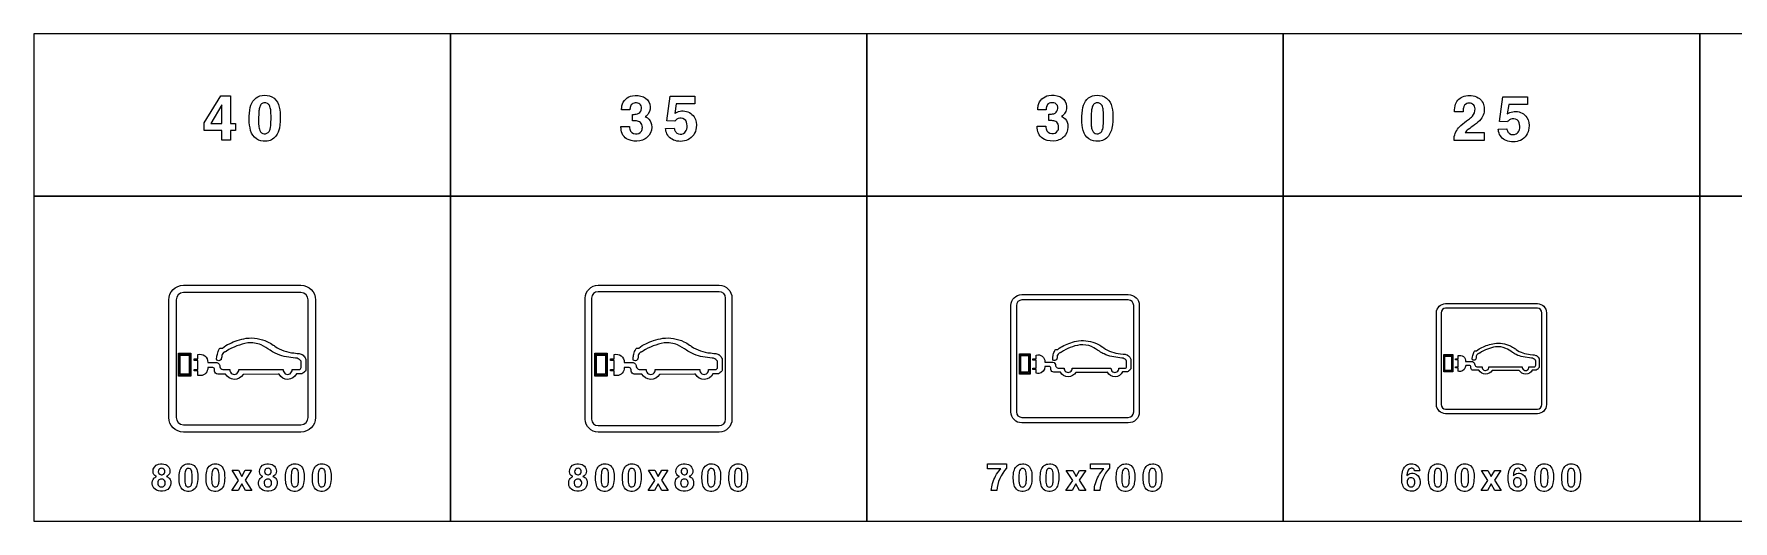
# Model space of a CAD drawing. Extents: x 0 to 18160, y 0 to 2655.
# Drawn here: x 0 to 9262, y 0 to 2655 of the extents above; entities that cross this region are included whole.
import ezdxf

# ---------------------------------------------------------------- set-up
doc = ezdxf.new("R2010")
doc.units = 0
doc.header["$MEASUREMENT"] = 0

msp = doc.modelspace()

# ---------------------------------------------------------------- linework, layer by layer
for points in [[(0, 1770), (2270, 1770), (2270, 2655), (0, 2655)], [(2270, 1770), (4540, 1770), (4540, 2655), (2270, 2655)], [(4540, 1770), (6810, 1770), (6810, 2655), (4540, 2655)], [(6810, 1770), (9080, 1770), (9080, 2655), (6810, 2655)], [(9080, 1770), (11350, 1770), (11350, 2655), (9080, 2655)], [(927.495, 2171.35), (1017.9, 2317.79), (1070.98, 2317.79), (1070.98, 2166.57), (1097.95, 2166.57), (1097.95, 2128.53), (1070.98, 2128.53), (1070.98, 2076.28), (1023.46, 2076.28), (1023.46, 2128.53), (927.495, 2128.53)], [(1023.46, 2269.13), (963.474, 2166.57), (1023.46, 2166.57)], [(0, 0), (2270, 0), (2270, 1770), (0, 1770)], [(2270, 0), (4540, 0), (4540, 1770), (2270, 1770)], [(4540, 0), (6810, 0), (6810, 1770), (4540, 1770)], [(6810, 0), (9080, 0), (9080, 1770), (6810, 1770)], [(9080, 0), (11350, 0), (11350, 1770), (9080, 1770)], [(787.967, 788.791), (787.967, 915.352), (854.943, 915.352), (854.943, 788.791)], [(792.22, 792.823), (792.22, 910.423), (850.234, 910.423), (850.234, 792.823)], [(796.751, 799.988), (796.751, 904.149), (845.329, 904.149), (845.329, 799.988)], [(3057.97, 788.791), (3057.97, 915.352), (3124.94, 915.352), (3124.94, 788.791)], [(3062.22, 792.823), (3062.22, 910.423), (3120.23, 910.423), (3120.23, 792.823)], [(3066.75, 799.988), (3066.75, 904.149), (3115.33, 904.149), (3115.33, 799.988)], [(5371.34, 800.816), (5371.34, 911.557), (5429.95, 911.557), (5429.95, 800.816)], [(5375.06, 804.344), (5375.06, 907.244), (5425.83, 907.244), (5425.83, 804.344)], [(5379.03, 810.614), (5379.03, 901.755), (5421.53, 901.755), (5421.53, 810.614)], [(7684.72, 812.841), (7684.72, 907.762), (7734.95, 907.762), (7734.95, 812.841)], [(7687.91, 815.865), (7687.91, 904.065), (7731.42, 904.065), (7731.42, 815.865)], [(7691.3, 821.241), (7691.3, 899.361), (7727.74, 899.361), (7727.74, 821.241)], [(1115.2, 221.769), (1080.08, 276.319), (1114.84, 276.319), (1133.11, 242.267), (1151.83, 276.319), (1185.98, 276.319), (1150.43, 222.29), (1186.95, 166.272), (1152.4, 166.272), (1132.54, 202.362), (1112.14, 166.272), (1077.99, 166.272)], [(3385.19, 221.769), (3350.07, 276.319), (3384.84, 276.319), (3403.11, 242.267), (3421.83, 276.319), (3455.97, 276.319), (3420.43, 222.29), (3456.95, 166.271), (3422.4, 166.271), (3402.54, 202.361), (3382.14, 166.271), (3347.99, 166.271)], [(5662.41, 221.387), (5627.29, 275.936), (5662.06, 275.936), (5680.33, 241.884), (5699.05, 275.936), (5733.19, 275.936), (5697.65, 221.908), (5734.16, 165.889), (5699.61, 165.889), (5679.76, 201.979), (5659.35, 165.889), (5625.21, 165.889)], [(7925.79, 221.523), (7890.67, 276.072), (7925.43, 276.072), (7943.7, 242.02), (7962.42, 276.072), (7996.57, 276.072), (7961.02, 222.044), (7997.54, 166.025), (7962.99, 166.025), (7943.13, 202.115), (7922.73, 166.025), (7888.58, 166.025)]]:
    msp.add_lwpolyline(points, close=True)
for points in [[(1173.29, 2191.65, -0.0563084), (1179.33, 2254.48, -0.130301), (1201.53, 2298.28, -0.174843), (1243.35, 2319.69, -0.147552), (1296.47, 2313.05, -0.192146), (1333.28, 2269.88, -0.0833996), (1342.52, 2212.85, -0.0545507), (1337.51, 2142.08, -0.116773), (1318.43, 2098, -0.221099), (1263.57, 2070.32, -0.162564), (1212.11, 2082.84, -0.174743), (1180.84, 2128.26, -0.0640867), (1173.37, 2186.95)], [(3199.84, 2150.87), (3246.2, 2150.87, 0.0411845), (3248.26, 2135.66, 0.335066), (3278.75, 2110.39, 0.276505), (3310.74, 2124.92, 0.158203), (3316.31, 2145.65, 0.0878221), (3313.34, 2161.57, 0.217575), (3294.82, 2178.43, 0.0882727), (3273.57, 2181.55), (3262.75, 2181.55), (3262.75, 2216.82, 0.0282129), (3282.34, 2217.42, 0.50028), (3309.31, 2262.91, 0.235001), (3290.79, 2277.96, 0.165496), (3265.12, 2275.67, 0.220849), (3250.9, 2259.12, 0.055705), (3248.02, 2240.91), (3203.2, 2240.91, -0.0488003), (3204.97, 2263.51, -0.30773), (3262.59, 2318.01, -0.146685), (3322.07, 2312.08, -0.469869), (3348.61, 2219.31, -0.0891152), (3336.57, 2207.54), (3332.3, 2204.54, -0.0245333), (3343.48, 2198.14, -0.202429), (3365.75, 2161.45, -0.422325), (3303.08, 2072, -0.154301), (3238.98, 2079.18, -0.287878), (3199.96, 2139.89, -0.0143877)], [(3442.43, 2139.57), (3489.39, 2141.35, 0.0452719), (3495.79, 2125.12, 0.0567733), (3500.53, 2118.24, 0.070207), (3504.95, 2114.77, 0.264984), (3540.97, 2112.87, 0.20748), (3558.38, 2135.98, 0.147389), (3557.24, 2174.01, 0.308532), (3527.86, 2195.42, 0.215743), (3498.08, 2185.19, 0.028781), (3492.71, 2178.95), (3450.09, 2180.96), (3467.91, 2315.64), (3601.95, 2315.64), (3601.95, 2273.77), (3501.51, 2273.77), (3492.55, 2221.76, -0.0211252), (3505.46, 2229.3, -0.121371), (3538.8, 2235.15, -0.244671), (3598.59, 2203.2, -0.173069), (3610.16, 2144.07, -0.256779), (3564.98, 2078.08, -0.199585), (3485.44, 2077.01, -0.245625), (3445.16, 2125.91, -0.0170062)], [(5469.08, 2152.28), (5515.45, 2152.28, 0.0411845), (5517.5, 2137.08, 0.335066), (5547.99, 2111.8, 0.276505), (5579.98, 2126.34, 0.158203), (5585.55, 2147.07, 0.0878221), (5582.59, 2162.99, 0.217575), (5564.07, 2179.85, 0.0882727), (5542.82, 2182.97), (5532, 2182.97), (5532, 2218.24, 0.0282129), (5551.59, 2218.83, 0.50028), (5578.56, 2264.33, 0.235001), (5560.04, 2279.38, 0.165496), (5534.37, 2277.09, 0.220849), (5520.15, 2260.54, 0.055705), (5517.27, 2242.33), (5472.44, 2242.33, -0.0488003), (5474.22, 2264.92, -0.30773), (5531.84, 2319.43, -0.146685), (5591.32, 2313.5, -0.469869), (5617.86, 2220.73, -0.0891152), (5605.81, 2208.96), (5601.54, 2205.96, -0.0245333), (5612.72, 2199.56, -0.202429), (5635, 2162.87, -0.422325), (5572.32, 2073.41, -0.154301), (5508.22, 2080.6, -0.287878), (5469.2, 2141.31, -0.0143877)], [(5711.68, 2191.65, -0.0563084), (5717.72, 2254.48, -0.130301), (5739.91, 2298.28, -0.174843), (5781.74, 2319.69, -0.147552), (5834.86, 2313.05, -0.192146), (5871.66, 2269.88, -0.0833996), (5880.91, 2212.85, -0.0545507), (5875.89, 2142.08, -0.116773), (5856.81, 2098, -0.221099), (5801.96, 2070.32, -0.162564), (5750.5, 2082.84, -0.174743), (5719.22, 2128.26, -0.0640867), (5711.76, 2186.95)], [(7741.06, 2074.79, -0.0640343), (7742.32, 2095.72, -0.161687), (7778.14, 2156.27, -0.0283718), (7819.97, 2188.65, 0.0545111), (7840.86, 2206.58, 0.192461), (7855.83, 2246.12, 0.234238), (7842.24, 2272.5, 0.196223), (7816.93, 2277.28, 0.252425), (7795.01, 2260.1, 0.0856617), (7790.86, 2243.08, 0.0202329), (7790.15, 2231.39), (7743.51, 2231.39, -0.0983795), (7749.55, 2272.7, -0.245047), (7795.72, 2315.83, -0.207102), (7872.69, 2307.49, -0.233443), (7905.15, 2255.16, -0.20961), (7886.99, 2190.98, -0.0785124), (7853.06, 2159.51, 0.0107372), (7817.24, 2133.72, 0.0665092), (7801.36, 2117.68), (7905.86, 2117.68), (7905.86, 2074.79)], [(1224.67, 2161.12, 0.0124589), (1225.19, 2154.8, 0.0668192), (1230.79, 2129.4, 0.615362), (1281.7, 2123.79, 0.0726881), (1287.15, 2136.83, 0.0588562), (1291.85, 2174.11, 0.0389037), (1290.23, 2241.09, 0.084671), (1283.64, 2264.43, 0.156013), (1272.18, 2276.6, 0.143208), (1256.47, 2279.56, 0.172584), (1240.71, 2273.36, 0.132565), (1230.76, 2257.8, 0.0498315), (1226.21, 2236.08, 0.0368731)], [(5763.06, 2161.12, 0.0124589), (5763.57, 2154.8, 0.0668192), (5769.18, 2129.4, 0.615362), (5820.09, 2123.79, 0.0726881), (5825.54, 2136.83, 0.0588562), (5830.24, 2174.11, 0.0389037), (5828.62, 2241.09, 0.084671), (5822.02, 2264.43, 0.156013), (5810.57, 2276.6, 0.143208), (5794.85, 2279.56, 0.172584), (5779.09, 2273.36, 0.132565), (5769.14, 2257.8, 0.0498315), (5764.6, 2236.08, 0.0368731)], [(7981.21, 2136.73), (8028.17, 2138.5, 0.0452719), (8034.56, 2122.27, 0.0567733), (8039.3, 2115.4, 0.070207), (8043.73, 2111.92, 0.264984), (8079.74, 2110.03, 0.20748), (8097.16, 2133.13, 0.147389), (8096.01, 2171.17, 0.308532), (8066.63, 2192.57, 0.215743), (8036.85, 2182.34, 0.028781), (8031.48, 2176.1), (7988.87, 2178.12), (8006.68, 2312.79), (8140.72, 2312.79), (8140.72, 2270.93), (8040.29, 2270.93), (8031.32, 2218.92, -0.0211252), (8044.24, 2226.46, -0.121371), (8077.57, 2232.3, -0.244671), (8137.36, 2200.35, -0.173069), (8148.94, 2141.23, -0.256779), (8103.76, 2075.23, -0.199585), (8024.22, 2074.17, -0.245625), (7983.93, 2123.06, -0.0170062)], [(814.962, 484.992, -0.414213), (734.962, 564.992), (734.962, 1204.99, -0.414213), (814.962, 1284.99), (1454.96, 1284.99, -0.414213), (1534.96, 1204.99), (1534.96, 564.992, -0.414213), (1454.96, 484.992)], [(814.962, 524.992), (1454.96, 524.992, 0.414213), (1494.96, 564.992), (1494.96, 1204.99, 0.414213), (1454.96, 1244.99), (814.962, 1244.99, 0.414213), (774.962, 1204.99), (774.962, 564.992, 0.414213)], [(3074.96, 484.992, -0.414213), (3004.96, 554.992), (3004.96, 1214.99, -0.414213), (3074.96, 1284.99), (3734.96, 1284.99, -0.414213), (3804.96, 1214.99), (3804.96, 554.992, -0.414213), (3734.96, 484.992)], [(3074.96, 519.992), (3734.96, 519.992, 0.414213), (3769.96, 554.992), (3769.96, 1214.99, 0.414213), (3734.96, 1249.99), (3074.96, 1249.99, 0.414213), (3039.96, 1214.99), (3039.96, 554.992, 0.414213)], [(5384.96, 534.992, -0.414213), (5324.96, 594.992), (5324.96, 1174.99, -0.414213), (5384.96, 1234.99), (5964.96, 1234.99, -0.414213), (6024.96, 1174.99), (6024.96, 594.992, -0.414213), (5964.96, 534.992)], [(5384.96, 564.992), (5964.96, 564.992, 0.414213), (5994.96, 594.992), (5994.96, 1174.99, 0.414213), (5964.96, 1204.99), (5384.96, 1204.99, 0.414213), (5354.96, 1174.99), (5354.96, 594.992, 0.414213)], [(7694.93, 584.992, -0.414213), (7644.93, 634.992), (7644.93, 1134.99, -0.414213), (7694.93, 1184.99), (8194.93, 1184.99, -0.414213), (8244.93, 1134.99), (8244.93, 634.992, -0.414213), (8194.93, 584.992)], [(7694.93, 609.992), (8194.93, 609.992, 0.414213), (8219.93, 634.992), (8219.93, 1134.99, 0.414213), (8194.93, 1159.99), (7694.93, 1159.99, 0.414213), (7669.93, 1134.99), (7669.93, 634.992, 0.414213)], [(1456.39, 866.743, 0.124732), (1455.62, 871.1, 0.0381465), (1452.6, 875.528, 0.227751), (1426.37, 888.399), (1364.1, 897.55, -0.0593757), (1315.49, 914.31, -0.0433278), (1287.26, 930.907, 0.0348734), (1238.44, 960.034, 0.127708), (1164.96, 970.932, 0.0991809), (1049.6, 926.097, -0.0411542), (1046.24, 923.857, -0.0320584), (1041.32, 921.617, 0.0104138), (1040.2, 921.168, 0.123493), (1033.92, 917.808, 0.111268), (1025.63, 907.28, 0.15178), (1023.84, 900.56, 0.0146576), (1023.62, 894.96, -0.0775334), (1021.16, 884.453), (1020.48, 882.335, -0.0309572), (1019.58, 879.468, -0.065183), (1018.47, 877.989, -0.297619), (997.183, 876.327, -0.324803), (996.068, 878.483, -0.0178227), (995.621, 882.073, -0.0285094), (995.621, 886.739, -0.0355066), (999.647, 909.08, -0.0861176), (1009.95, 936.715, -0.179688), (1015.11, 941.956, -0.142431), (1020.04, 942.593), (1025.63, 942.645, 0.224117), (1027.2, 943.144, -0.0786464), (1065.73, 966.417, -0.0361583), (1107.84, 983.878, -0.0398767), (1157.34, 996.298, -0.140332), (1272.48, 977.625, -0.0443647), (1303.84, 959.38, -0.0139039), (1313.25, 952.358, 0.131042), (1417.19, 916.076), (1435.11, 913.836, -0.0802319), (1457.28, 909.139, -0.0112995), (1462.44, 907.218, -0.11714), (1478.56, 889.808, -0.0985183), (1481.7, 881.132), (1481.7, 824.773, -0.313688), (1479.23, 817.568, -0.113281), (1460.86, 802.196), (1430.63, 802.194, -0.616904), (1336.77, 800.153), (1331.4, 799.744), (1139.87, 799.556, -0.572758), (1043.55, 800.345), (1002.12, 800.35, -0.35486), (984.642, 817.261), (984.642, 824.502, 0.424123), (974.34, 836.461), (972.996, 836.472), (947.459, 836.247, -0.392922), (908.704, 792.53, -0.0980729), (892.357, 794.111), (892.357, 808.185), (892.357, 810.299), (892.357, 818.587), (872.642, 818.578), (872.419, 826.821), (873.09, 826.821), (892.357, 826.83), (892.357, 833.558), (892.357, 847.515), (892.357, 875.548), (872.419, 875.548), (872.419, 883.79), (892.357, 883.79), (892.357, 886.05), (892.357, 907.231, -0.523805), (947.008, 864.671, 0.226693), (948.357, 863.774, 0.0494083), (949.476, 863.774), (996.959, 863.774, -0.36708), (1012.87, 841.064, 0.267395), (1029.22, 825.727, 0.0983989), (1030.79, 825.581), (1067.07, 825.581, 0.00676945), (1067.08, 824.45, 1.04078), (1116.58, 825.576), (1358.72, 825.626, 1.09221), (1407.1, 825.591), (1445.17, 825.6, 0.414492), (1456.38, 836.805), (1456.39, 862.388)], [(3726.39, 866.743, 0.124732), (3725.62, 871.1, 0.0381465), (3722.6, 875.528, 0.227751), (3696.37, 888.399), (3634.1, 897.55, -0.0593757), (3585.49, 914.31, -0.0433278), (3557.26, 930.907, 0.0348734), (3508.44, 960.034, 0.127708), (3434.96, 970.932, 0.0991809), (3319.6, 926.097, -0.0411542), (3316.24, 923.857, -0.0320584), (3311.32, 921.617, 0.0104138), (3310.2, 921.168, 0.123493), (3303.92, 917.808, 0.111268), (3295.63, 907.28, 0.15178), (3293.84, 900.56, 0.0146576), (3293.62, 894.96, -0.0775334), (3291.16, 884.453), (3290.48, 882.335, -0.0309572), (3289.58, 879.468, -0.065183), (3288.47, 877.989, -0.297619), (3267.18, 876.327, -0.324803), (3266.07, 878.483, -0.0178227), (3265.62, 882.073, -0.0285094), (3265.62, 886.739, -0.0355066), (3269.65, 909.08, -0.0861176), (3279.95, 936.715, -0.179688), (3285.11, 941.956, -0.142431), (3290.04, 942.593), (3295.63, 942.645, 0.224117), (3297.2, 943.144, -0.0786464), (3335.73, 966.417, -0.0361583), (3377.84, 983.878, -0.0398767), (3427.34, 996.298, -0.140332), (3542.48, 977.625, -0.0443647), (3573.84, 959.38, -0.0139039), (3583.25, 952.358, 0.131042), (3687.19, 916.076), (3705.11, 913.836, -0.0802319), (3727.28, 909.139, -0.0112995), (3732.44, 907.218, -0.11714), (3748.56, 889.808, -0.0985183), (3751.7, 881.132), (3751.7, 824.773, -0.313688), (3749.23, 817.568, -0.113281), (3730.86, 802.196), (3700.63, 802.194, -0.616904), (3606.77, 800.153), (3601.4, 799.744), (3409.87, 799.556, -0.572758), (3313.55, 800.345), (3272.12, 800.35, -0.35486), (3254.64, 817.261), (3254.64, 824.502, 0.424123), (3244.34, 836.461), (3243, 836.472), (3217.46, 836.247, -0.392922), (3178.7, 792.53, -0.0980729), (3162.36, 794.111), (3162.36, 808.185), (3162.36, 810.299), (3162.36, 818.587), (3142.64, 818.578), (3142.42, 826.821), (3143.09, 826.821), (3162.36, 826.83), (3162.36, 833.558), (3162.36, 847.515), (3162.36, 875.548), (3142.42, 875.548), (3142.42, 883.79), (3162.36, 883.79), (3162.36, 886.05), (3162.36, 907.231, -0.523805), (3217.01, 864.671, 0.226693), (3218.36, 863.774, 0.0494083), (3219.48, 863.774), (3266.96, 863.774, -0.36708), (3282.87, 841.064, 0.267395), (3299.22, 825.727, 0.0983989), (3300.79, 825.581), (3337.07, 825.581, 0.00676945), (3337.08, 824.45, 1.04078), (3386.58, 825.576), (3628.72, 825.626, 1.09221), (3677.1, 825.591), (3715.17, 825.6, 0.414492), (3726.38, 836.805), (3726.39, 862.388)], [(5956.21, 869.024, 0.124732), (5955.54, 872.837, 0.0381465), (5952.89, 876.711, 0.227751), (5929.94, 887.973), (5875.46, 895.98, -0.0593757), (5832.92, 910.645, -0.0433278), (5808.23, 925.168, 0.0348734), (5765.5, 950.654, 0.127708), (5701.21, 960.189, 0.0991809), (5600.27, 920.958, -0.0411542), (5597.33, 918.999, -0.0320584), (5593.02, 917.039, 0.0104138), (5592.04, 916.646, 0.123493), (5586.55, 913.706, 0.111268), (5579.3, 904.494, 0.15178), (5577.73, 898.614, 0.0146576), (5577.54, 893.714, -0.0775334), (5575.38, 884.52), (5574.79, 882.667, -0.0309572), (5574.01, 880.158, -0.065183), (5573.03, 878.864, -0.297619), (5554.41, 877.41, -0.324803), (5553.43, 879.297, -0.0178227), (5553.04, 882.438, -0.0285094), (5553.04, 886.52, -0.0355066), (5556.56, 906.069, -0.0861176), (5565.58, 930.249, -0.179688), (5570.09, 934.835, -0.142431), (5574.4, 935.392), (5579.3, 935.439, 0.224117), (5580.67, 935.875, -0.0786464), (5614.38, 956.239, -0.0361583), (5651.23, 971.517, -0.0398767), (5694.55, 982.385, -0.140332), (5795.29, 966.046, -0.0443647), (5822.73, 950.081, -0.0139039), (5830.96, 943.937, 0.131042), (5921.91, 912.19), (5937.59, 910.23, -0.0802319), (5956.99, 906.121, -0.0112995), (5961.5, 904.44, -0.11714), (5975.61, 889.206, -0.0985183), (5978.36, 881.615), (5978.36, 832.301, -0.313688), (5976.2, 825.996, -0.113281), (5960.13, 812.545), (5933.67, 812.544, -0.616904), (5851.55, 810.758), (5846.84, 810.4), (5679.26, 810.235, -0.572758), (5594.98, 810.926), (5558.72, 810.93, -0.35486), (5543.43, 825.728), (5543.43, 832.063, 0.424123), (5534.42, 842.528), (5533.24, 842.537), (5510.9, 842.34, -0.392922), (5476.99, 804.087, -0.0980729), (5462.68, 805.471), (5462.68, 817.786), (5462.68, 819.635), (5462.68, 826.888), (5445.43, 826.88), (5445.24, 834.092), (5445.82, 834.092), (5462.68, 834.1), (5462.68, 839.987), (5462.68, 852.199), (5462.68, 876.728), (5445.24, 876.728), (5445.24, 883.94), (5462.68, 883.94), (5462.68, 885.917), (5462.68, 904.451, -0.523805), (5510.5, 867.211, 0.226693), (5511.68, 866.426, 0.0494083), (5512.66, 866.426), (5554.21, 866.426, -0.36708), (5568.13, 846.555, 0.267395), (5582.44, 833.135, 0.0983989), (5583.81, 833.007), (5615.56, 833.007, 0.00676945), (5615.56, 832.017, 1.04078), (5658.88, 833.003), (5870.75, 833.047, 1.09221), (5913.09, 833.016), (5946.4, 833.024, 0.414492), (5956.2, 842.828), (5956.21, 865.213)], [(8186.03, 871.305, 0.124732), (8185.45, 874.573, 0.0381465), (8183.19, 877.894, 0.227751), (8163.52, 887.548), (8116.82, 894.41, -0.0593757), (8080.36, 906.981, -0.0433278), (8059.19, 919.428, 0.0348734), (8022.57, 941.274, 0.127708), (7967.46, 949.447, 0.0991809), (7880.94, 915.821, -0.0411542), (7878.42, 914.141, -0.0320584), (7874.73, 912.461, 0.0104138), (7873.89, 912.124, 0.123493), (7869.18, 909.604, 0.111268), (7862.97, 901.708, 0.15178), (7861.62, 896.668, 0.0146576), (7861.46, 892.468, -0.0775334), (7859.61, 884.588), (7859.1, 883, -0.0309572), (7858.43, 880.849, -0.065183), (7857.59, 879.74, -0.297619), (7841.63, 878.493, -0.324803), (7840.79, 880.111, -0.0178227), (7840.46, 882.803, -0.0285094), (7840.46, 886.302, -0.0355066), (7843.48, 903.058, -0.0861176), (7851.21, 923.784, -0.179688), (7855.07, 927.715, -0.142431), (7858.77, 928.193), (7862.97, 928.232, 0.224117), (7864.14, 928.606, -0.0786464), (7893.04, 946.061, -0.0361583), (7924.62, 959.156, -0.0398767), (7961.75, 968.472, -0.140332), (8048.1, 954.467, -0.0443647), (8071.62, 940.783, -0.0139039), (8078.68, 935.517, 0.131042), (8156.63, 908.305), (8170.07, 906.625, -0.0802319), (8186.7, 903.103, -0.0112995), (8190.57, 901.662, -0.11714), (8202.66, 888.604, -0.0985183), (8205.02, 882.097), (8205.02, 839.828, -0.313688), (8203.17, 834.424, -0.113281), (8189.39, 822.895), (8166.71, 822.894, -0.616904), (8096.32, 821.363), (8092.29, 821.056), (7948.65, 820.915, -0.572758), (7876.41, 821.507), (7845.33, 821.511, -0.35486), (7832.22, 834.194), (7832.22, 839.624, 0.424123), (7824.5, 848.594), (7823.49, 848.602), (7804.34, 848.433, -0.392922), (7775.27, 815.645, -0.0980729), (7763.01, 816.831), (7763.01, 827.387), (7763.01, 828.972), (7763.01, 835.189), (7748.22, 835.182), (7748.31, 841.364), (7763.01, 841.37), (7763.01, 846.417), (7763.01, 856.884), (7763.01, 877.909), (7748.05, 877.909), (7748.05, 884.091), (7763.01, 884.091), (7763.01, 885.786), (7763.01, 901.672, -0.523805), (7804, 869.752, 0.226693), (7805.01, 869.079, 0.0494083), (7805.85, 869.079), (7841.46, 869.079, -0.36708), (7853.39, 852.046, 0.267395), (7865.65, 840.543, 0.0983989), (7866.83, 840.434), (7894.05, 840.434, 0.00676945), (7894.05, 839.585, 1.04078), (7931.18, 840.43), (8112.78, 840.468, 1.09221), (8149.07, 840.442), (8177.62, 840.448, 0.414492), (8186.02, 848.852), (8186.03, 868.039)], [(667.968, 242.323, -0.0382282), (664.484, 243.627, -0.270406), (649.105, 267.703, -0.377372), (679.437, 309.622, -0.15371), (717.92, 307.513, -0.416366), (738.323, 258.058, -0.173733), (723.773, 243.674), (722.328, 242.987, -0.0479914), (731.996, 238.034, -0.173856), (743.608, 221.873, -0.440125), (712.541, 164.243, -0.184), (667.115, 168.106, -0.410286), (649.627, 226.897, -0.151435), (664.034, 240.357)], [(677.304, 267.821, 0.0587981), (678.181, 263.887, 0.18403), (685.266, 254.717, 0.217144), (702.683, 253.485, 0.192437), (710.882, 260.57, 0.157808), (712.541, 273.982, 0.166677), (707.968, 282.821, 0.173614), (695.954, 287.323, 0.2359), (681.001, 280.902, 0.184791)], [(791.137, 234.258, -0.0563084), (794.763, 271.959, -0.130301), (808.08, 298.238, -0.174843), (833.175, 311.082, -0.147552), (865.047, 307.101, -0.192146), (887.132, 281.201, -0.0833996), (892.677, 246.983, -0.0545507), (889.668, 204.518, -0.116773), (878.223, 178.073, -0.221099), (845.308, 161.461, -0.162564), (814.431, 168.973, -0.174743), (795.663, 196.224, -0.0640867), (791.185, 231.438)], [(821.967, 215.94, 0.0124589), (822.275, 212.149, 0.0668192), (825.64, 196.912, 0.615362), (856.185, 193.547, 0.0726881), (859.455, 201.367, 0.0588562), (862.275, 223.736, 0.0389037), (861.303, 263.926, 0.084671), (857.346, 277.93, 0.156013), (850.474, 285.229, 0.143208), (841.043, 287.006, 0.172584), (831.588, 283.286, 0.132565), (825.616, 273.949, 0.0498315), (822.891, 260.916, 0.0368731)], [(937.884, 234.249, -0.0563084), (941.509, 271.95, -0.130301), (954.827, 298.23, -0.174843), (979.921, 311.073, -0.147552), (1011.79, 307.092, -0.192146), (1033.88, 281.192, -0.0833996), (1039.42, 246.974, -0.0545507), (1036.41, 204.509, -0.116773), (1024.97, 178.064, -0.221099), (992.054, 161.452, -0.162564), (961.177, 168.964, -0.174743), (942.41, 196.215, -0.0640867), (937.931, 231.429)], [(968.713, 215.931, 0.0124589), (969.021, 212.14, 0.0668192), (972.386, 196.903, 0.615362), (1002.93, 193.538, 0.0726881), (1006.2, 201.358, 0.0588562), (1009.02, 223.727, 0.0389037), (1008.05, 263.917, 0.084671), (1004.09, 277.922, 0.156013), (997.22, 285.22, 0.143208), (987.789, 286.997, 0.172584), (978.334, 283.277, 0.132565), (972.362, 273.94, 0.0498315), (969.637, 260.907, 0.0368731)], [(1248.01, 242.296, -0.0382282), (1244.53, 243.599, -0.270406), (1229.15, 267.675, -0.377372), (1259.48, 309.594, -0.15371), (1297.96, 307.485, -0.416366), (1318.36, 258.03, -0.173733), (1303.81, 243.646), (1302.37, 242.959, -0.0479914), (1312.04, 238.007, -0.173856), (1323.65, 221.846, -0.440125), (1292.58, 164.215, -0.184), (1247.16, 168.078, -0.410286), (1229.67, 226.869, -0.151435), (1244.08, 240.329)], [(1257.35, 267.793, 0.0587981), (1258.22, 263.86, 0.18403), (1265.31, 254.689, 0.217144), (1282.72, 253.457, 0.192437), (1290.92, 260.542, 0.157808), (1292.58, 273.955, 0.166677), (1288.01, 282.793, 0.173614), (1275.99, 287.296, 0.2359), (1261.04, 280.874, 0.184791)], [(1371.18, 234.284, -0.0563084), (1374.8, 271.986, -0.130301), (1388.12, 298.265, -0.174843), (1413.22, 311.109, -0.147552), (1445.09, 307.128, -0.192146), (1467.17, 281.228, -0.0833996), (1472.72, 247.01, -0.0545507), (1469.71, 204.545, -0.116773), (1458.26, 178.1, -0.221099), (1425.35, 161.488, -0.162564), (1394.47, 169, -0.174743), (1375.7, 196.251, -0.0640867), (1371.23, 231.465)], [(1402.01, 215.967, 0.0124589), (1402.32, 212.175, 0.0668192), (1405.68, 196.939, 0.615362), (1436.23, 193.574, 0.0726881), (1439.5, 201.394, 0.0588562), (1442.32, 223.763, 0.0389037), (1441.34, 263.953, 0.084671), (1437.39, 277.957, 0.156013), (1430.51, 285.256, 0.143208), (1421.08, 287.033, 0.172584), (1411.63, 283.313, 0.132565), (1405.66, 273.976, 0.0498315), (1402.93, 260.943, 0.0368731)], [(1517.92, 234.312, -0.0563084), (1521.55, 272.013, -0.130301), (1534.87, 298.293, -0.174843), (1559.96, 311.136, -0.147552), (1591.83, 307.155, -0.192146), (1613.92, 281.255, -0.0833996), (1619.46, 247.037, -0.0545507), (1616.46, 204.573, -0.116773), (1605.01, 178.127, -0.221099), (1572.1, 161.516, -0.162564), (1541.22, 169.028, -0.174743), (1522.45, 196.279, -0.0640867), (1517.97, 231.492)], [(1548.75, 215.994, 0.0124589), (1549.06, 212.203, 0.0668192), (1552.43, 196.966, 0.615362), (1582.97, 193.601, 0.0726881), (1586.24, 201.421, 0.0588562), (1589.06, 223.791, 0.0389037), (1588.09, 263.98, 0.084671), (1584.13, 277.985, 0.156013), (1577.26, 285.283, 0.143208), (1567.83, 287.061, 0.172584), (1558.37, 283.34, 0.132565), (1552.4, 274.004, 0.0498315), (1549.68, 260.971, 0.0368731)], [(2937.96, 242.323, -0.0382282), (2934.48, 243.627, -0.270406), (2919.1, 267.702, -0.377372), (2949.43, 309.622, -0.15371), (2987.91, 307.513, -0.416366), (3008.32, 258.058, -0.173733), (2993.77, 243.674), (2992.32, 242.987, -0.0479914), (3001.99, 238.034, -0.173856), (3013.6, 221.873, -0.440125), (2982.54, 164.243, -0.184), (2937.11, 168.105, -0.410286), (2919.62, 226.897, -0.151435), (2934.03, 240.357)], [(2947.3, 267.821, 0.0587981), (2948.18, 263.887, 0.18403), (2955.26, 254.717, 0.217144), (2972.68, 253.485, 0.192437), (2980.88, 260.57, 0.157808), (2982.54, 273.982, 0.166677), (2977.96, 282.821, 0.173614), (2965.95, 287.323, 0.2359), (2951, 280.902, 0.184791)], [(3061.13, 234.257, -0.0563084), (3064.76, 271.959, -0.130301), (3078.07, 298.238, -0.174843), (3103.17, 311.082, -0.147552), (3135.04, 307.101, -0.192146), (3157.13, 281.2, -0.0833996), (3162.67, 246.982, -0.0545507), (3159.66, 204.518, -0.116773), (3148.22, 178.073, -0.221099), (3115.3, 161.461, -0.162564), (3084.43, 168.973, -0.174743), (3065.66, 196.224, -0.0640867), (3061.18, 231.437)], [(3091.96, 215.94, 0.0124589), (3092.27, 212.148, 0.0668192), (3095.63, 196.911, 0.615362), (3126.18, 193.546, 0.0726881), (3129.45, 201.366, 0.0588562), (3132.27, 223.736, 0.0389037), (3131.3, 263.926, 0.084671), (3127.34, 277.93, 0.156013), (3120.47, 285.229, 0.143208), (3111.04, 287.006, 0.172584), (3101.58, 283.286, 0.132565), (3095.61, 273.949, 0.0498315), (3092.88, 260.916, 0.0368731)], [(3207.88, 234.248, -0.0563084), (3211.5, 271.95, -0.130301), (3224.82, 298.229, -0.174843), (3249.92, 311.073, -0.147552), (3281.79, 307.092, -0.192146), (3303.87, 281.192, -0.0833996), (3309.42, 246.974, -0.0545507), (3306.41, 204.509, -0.116773), (3294.96, 178.064, -0.221099), (3262.05, 161.452, -0.162564), (3231.17, 168.964, -0.174743), (3212.4, 196.215, -0.0640867), (3207.93, 231.428)], [(3238.71, 215.931, 0.0124589), (3239.02, 212.139, 0.0668192), (3242.38, 196.902, 0.615362), (3272.93, 193.537, 0.0726881), (3276.2, 201.357, 0.0588562), (3279.02, 223.727, 0.0389037), (3278.04, 263.917, 0.084671), (3274.09, 277.921, 0.156013), (3267.21, 285.22, 0.143208), (3257.78, 286.997, 0.172584), (3248.33, 283.277, 0.132565), (3242.36, 273.94, 0.0498315), (3239.63, 260.907, 0.0368731)], [(3518, 242.296, -0.0382282), (3514.52, 243.599, -0.270406), (3499.14, 267.675, -0.377372), (3529.47, 309.594, -0.15371), (3567.96, 307.485, -0.416366), (3588.36, 258.03, -0.173733), (3573.81, 243.646), (3572.36, 242.959, -0.0479914), (3582.03, 238.007, -0.173856), (3593.64, 221.845, -0.440125), (3562.58, 164.215, -0.184), (3517.15, 168.078, -0.410286), (3499.66, 226.869, -0.151435), (3514.07, 240.329)], [(3527.34, 267.793, 0.0587981), (3528.22, 263.86, 0.18403), (3535.3, 254.689, 0.217144), (3552.72, 253.457, 0.192437), (3560.92, 260.542, 0.157808), (3562.58, 273.954, 0.166677), (3558, 282.793, 0.173614), (3545.99, 287.296, 0.2359), (3531.04, 280.874, 0.184791)], [(3641.17, 234.284, -0.0563084), (3644.8, 271.986, -0.130301), (3658.12, 298.265, -0.174843), (3683.21, 311.109, -0.147552), (3715.08, 307.128, -0.192146), (3737.17, 281.227, -0.0833996), (3742.71, 247.009, -0.0545507), (3739.7, 204.545, -0.116773), (3728.26, 178.099, -0.221099), (3695.34, 161.488, -0.162564), (3664.47, 169, -0.174743), (3645.7, 196.251, -0.0640867), (3641.22, 231.464)], [(3672, 215.967, 0.0124589), (3672.31, 212.175, 0.0668192), (3675.68, 196.938, 0.615362), (3706.22, 193.573, 0.0726881), (3709.49, 201.393, 0.0588562), (3712.31, 223.763, 0.0389037), (3711.34, 263.953, 0.084671), (3707.38, 277.957, 0.156013), (3700.51, 285.256, 0.143208), (3691.08, 287.033, 0.172584), (3681.62, 283.313, 0.132565), (3675.65, 273.976, 0.0498315), (3672.93, 260.943, 0.0368731)], [(3787.92, 234.312, -0.0563084), (3791.54, 272.013, -0.130301), (3804.86, 298.293, -0.174843), (3829.96, 311.136, -0.147552), (3861.83, 307.155, -0.192146), (3883.91, 281.255, -0.0833996), (3889.46, 247.037, -0.0545507), (3886.45, 204.572, -0.116773), (3875, 178.127, -0.221099), (3842.09, 161.515, -0.162564), (3811.21, 169.027, -0.174743), (3792.45, 196.278, -0.0640867), (3787.97, 231.492)], [(3818.75, 215.994, 0.0124589), (3819.06, 212.203, 0.0668192), (3822.42, 196.966, 0.615362), (3852.97, 193.601, 0.0726881), (3856.24, 201.421, 0.0588562), (3859.06, 223.79, 0.0389037), (3858.08, 263.98, 0.084671), (3854.13, 277.985, 0.156013), (3847.26, 285.283, 0.143208), (3837.82, 287.06, 0.172584), (3828.37, 283.34, 0.132565), (3822.4, 274.004, 0.0498315), (3819.67, 260.97, 0.0368731)], [(5197.97, 311.538), (5301.72, 311.538), (5301.72, 287.747, 0.17337), (5248.52, 165.709), (5218.19, 165.709, -0.0554097), (5224.99, 205.33, -0.10295), (5266.79, 281.111), (5270.2, 285.353), (5197.97, 285.353)], [(5338.35, 233.875, -0.0563084), (5341.98, 271.576, -0.130301), (5355.29, 297.856, -0.174843), (5380.39, 310.699, -0.147552), (5412.26, 306.718, -0.192146), (5434.35, 280.818, -0.0833996), (5439.89, 246.6, -0.0545507), (5436.88, 204.136, -0.116773), (5425.44, 177.69, -0.221099), (5392.52, 161.079, -0.162564), (5361.64, 168.591, -0.174743), (5342.88, 195.842, -0.0640867), (5338.4, 231.055)], [(5369.18, 215.557, 0.0124589), (5369.49, 211.766, 0.0668192), (5372.85, 196.529, 0.615362), (5403.4, 193.164, 0.0726881), (5406.67, 200.984, 0.0588562), (5409.49, 223.354, 0.0389037), (5408.52, 263.543, 0.084671), (5404.56, 277.548, 0.156013), (5397.69, 284.846, 0.143208), (5388.26, 286.624, 0.172584), (5378.8, 282.903, 0.132565), (5372.83, 273.567, 0.0498315), (5370.1, 260.534, 0.0368731)], [(5485.1, 233.866, -0.0563084), (5488.72, 271.567, -0.130301), (5502.04, 297.847, -0.174843), (5527.13, 310.69, -0.147552), (5559.01, 306.709, -0.192146), (5581.09, 280.809, -0.0833996), (5586.64, 246.591, -0.0545507), (5583.63, 204.127, -0.116773), (5572.18, 177.681, -0.221099), (5539.27, 161.07, -0.162564), (5508.39, 168.582, -0.174743), (5489.62, 195.833, -0.0640867), (5485.14, 231.046)], [(5515.93, 215.548, 0.0124589), (5516.23, 211.757, 0.0668192), (5519.6, 196.52, 0.615362), (5550.14, 193.155, 0.0726881), (5553.41, 200.975, 0.0588562), (5556.23, 223.345, 0.0389037), (5555.26, 263.534, 0.084671), (5551.3, 277.539, 0.156013), (5544.43, 284.837, 0.143208), (5535, 286.615, 0.172584), (5525.55, 282.894, 0.132565), (5519.57, 273.558, 0.0498315), (5516.85, 260.525, 0.0368731)], [(5759.16, 311.51), (5862.9, 311.51), (5862.9, 287.719, 0.17337), (5809.7, 165.681), (5779.37, 165.681, -0.0554097), (5786.17, 205.302, -0.10295), (5827.97, 281.084), (5831.38, 285.325), (5759.16, 285.325)], [(5899.53, 233.902, -0.0563084), (5903.16, 271.603, -0.130301), (5916.48, 297.883, -0.174843), (5941.57, 310.726, -0.147552), (5973.44, 306.745, -0.192146), (5995.53, 280.845, -0.0833996), (6001.07, 246.627, -0.0545507), (5998.07, 204.162, -0.116773), (5986.62, 177.717, -0.221099), (5953.71, 161.106, -0.162564), (5922.83, 168.618, -0.174743), (5904.06, 195.869, -0.0640867), (5899.58, 231.082)], [(5930.36, 215.584, 0.0124589), (5930.67, 211.793, 0.0668192), (5934.04, 196.556, 0.615362), (5964.58, 193.191, 0.0726881), (5967.85, 201.011, 0.0588562), (5970.67, 223.381, 0.0389037), (5969.7, 263.57, 0.084671), (5965.74, 277.575, 0.156013), (5958.87, 284.873, 0.143208), (5949.44, 286.651, 0.172584), (5939.99, 282.93, 0.132565), (5934.01, 273.594, 0.0498315), (5931.29, 260.561, 0.0368731)], [(6046.28, 233.929, -0.0563084), (6049.91, 271.631, -0.130301), (6063.22, 297.91, -0.174843), (6088.32, 310.754, -0.147552), (6120.19, 306.773, -0.192146), (6142.28, 280.872, -0.0833996), (6147.82, 246.654, -0.0545507), (6144.81, 204.19, -0.116773), (6133.37, 177.744, -0.221099), (6100.45, 161.133, -0.162564), (6069.57, 168.645, -0.174743), (6050.81, 195.896, -0.0640867), (6046.33, 231.109)], [(6077.11, 215.612, 0.0124589), (6077.42, 211.82, 0.0668192), (6080.78, 196.583, 0.615362), (6111.33, 193.218, 0.0726881), (6114.6, 201.038, 0.0588562), (6117.42, 223.408, 0.0389037), (6116.45, 263.597, 0.084671), (6112.49, 277.602, 0.156013), (6105.62, 284.901, 0.143208), (6096.19, 286.678, 0.172584), (6086.73, 282.958, 0.132565), (6080.76, 273.621, 0.0498315), (6078.03, 260.588, 0.0368731)], [(7553.86, 273.901), (7525.61, 273.901, 0.0333099), (7523.62, 279.233, 0.308433), (7507.89, 287.93, 0.256298), (7491.16, 277.717, 0.0718547), (7486.8, 266.674, 0.0422837), (7483.79, 247.859, -0.0343264), (7495.07, 255.821, -0.198215), (7524.83, 258.546, -0.294049), (7555.09, 226.603, -0.195966), (7547.53, 181.769, -0.251599), (7509.24, 161.911, -0.162734), (7477.67, 171.224, -0.142524), (7461.25, 194.636, -0.0867955), (7455.85, 229.162, -0.0561633), (7459.19, 267.835, -0.143087), (7476.01, 299.778, -0.165016), (7500.4, 311.366, -0.137094), (7531.63, 307.598, -0.238813), (7552.18, 282.1, -0.0169871)], [(7601.73, 234.02, -0.0563084), (7605.35, 271.721, -0.130301), (7618.67, 298.001, -0.174843), (7643.76, 310.845, -0.147552), (7675.64, 306.864, -0.192146), (7697.72, 280.963, -0.0833996), (7703.27, 246.745, -0.0545507), (7700.26, 204.281, -0.116773), (7688.81, 177.835, -0.221099), (7655.9, 161.224, -0.162564), (7625.02, 168.736, -0.174743), (7606.25, 195.987, -0.0640867), (7601.77, 231.2)], [(7632.56, 215.702, 0.0124589), (7632.86, 211.911, 0.0668192), (7636.23, 196.674, 0.615362), (7666.77, 193.309, 0.0726881), (7670.04, 201.129, 0.0588562), (7672.86, 223.499, 0.0389037), (7671.89, 263.688, 0.084671), (7667.94, 277.693, 0.156013), (7661.06, 284.992, 0.143208), (7651.63, 286.769, 0.172584), (7642.18, 283.049, 0.132565), (7636.21, 273.712, 0.0498315), (7633.48, 260.679, 0.0368731)], [(7748.47, 234.02, -0.0563084), (7752.1, 271.721, -0.130301), (7765.42, 298.001, -0.174843), (7790.51, 310.845, -0.147552), (7822.38, 306.864, -0.192146), (7844.47, 280.963, -0.0833996), (7850.01, 246.745, -0.0545507), (7847, 204.281, -0.116773), (7835.56, 177.835, -0.221099), (7802.64, 161.224, -0.162564), (7771.77, 168.736, -0.174743), (7753, 195.987, -0.0640867), (7748.52, 231.2)], [(7779.3, 215.702, 0.0124589), (7779.61, 211.911, 0.0668192), (7782.98, 196.674, 0.615362), (7813.52, 193.309, 0.0726881), (7816.79, 201.129, 0.0588562), (7819.61, 223.499, 0.0389037), (7818.64, 263.688, 0.084671), (7814.68, 277.693, 0.156013), (7807.81, 284.992, 0.143208), (7798.38, 286.769, 0.172584), (7788.92, 283.049, 0.132565), (7782.95, 273.712, 0.0498315), (7780.23, 260.679, 0.0368731)], [(8133.77, 273.892), (8105.52, 273.892, 0.0333099), (8103.53, 279.224, 0.308433), (8087.8, 287.92, 0.256298), (8071.07, 277.707, 0.0718547), (8066.71, 266.664, 0.0422837), (8063.7, 247.849, -0.0343264), (8074.98, 255.811, -0.198215), (8104.74, 258.536, -0.294049), (8135, 226.593, -0.195966), (8127.44, 181.759, -0.251599), (8089.15, 161.902, -0.162734), (8057.58, 171.214, -0.142524), (8041.16, 194.627, -0.0867955), (8035.76, 229.153, -0.0561633), (8039.1, 267.826, -0.143087), (8055.93, 299.769, -0.165016), (8080.31, 311.356, -0.137094), (8111.54, 307.589, -0.238813), (8132.09, 282.091, -0.0169871)], [(8181.64, 234.038, -0.0563084), (8185.26, 271.739, -0.130301), (8198.58, 298.019, -0.174843), (8223.68, 310.862, -0.147552), (8255.55, 306.881, -0.192146), (8277.63, 280.981, -0.0833996), (8283.18, 246.763, -0.0545507), (8280.17, 204.298, -0.116773), (8268.72, 177.853, -0.221099), (8235.81, 161.242, -0.162564), (8204.93, 168.754, -0.174743), (8186.16, 196.005, -0.0640867), (8181.68, 231.218)], [(8212.47, 215.72, 0.0124589), (8212.77, 211.929, 0.0668192), (8216.14, 196.692, 0.615362), (8246.68, 193.327, 0.0726881), (8249.96, 201.147, 0.0588562), (8252.77, 223.517, 0.0389037), (8251.8, 263.706, 0.084671), (8247.85, 277.711, 0.156013), (8240.97, 285.009, 0.143208), (8231.54, 286.787, 0.172584), (8222.09, 283.066, 0.132565), (8216.12, 273.73, 0.0498315), (8213.39, 260.697, 0.0368731)], [(8328.38, 234.065, -0.0563084), (8332.01, 271.767, -0.130301), (8345.33, 298.046, -0.174843), (8370.42, 310.89, -0.147552), (8402.29, 306.909, -0.192146), (8424.38, 281.008, -0.0833996), (8429.92, 246.79, -0.0545507), (8426.91, 204.326, -0.116773), (8415.47, 177.88, -0.221099), (8382.55, 161.269, -0.162564), (8351.68, 168.781, -0.174743), (8332.91, 196.032, -0.0640867), (8328.43, 231.245)], [(8359.21, 215.748, 0.0124589), (8359.52, 211.956, 0.0668192), (8362.89, 196.719, 0.615362), (8393.43, 193.354, 0.0726881), (8396.7, 201.174, 0.0588562), (8399.52, 223.544, 0.0389037), (8398.55, 263.733, 0.084671), (8394.59, 277.738, 0.156013), (8387.72, 285.037, 0.143208), (8378.29, 286.814, 0.172584), (8368.83, 283.094, 0.132565), (8362.86, 273.757, 0.0498315), (8360.14, 260.724, 0.0368731)], [(674.84, 207.087, 0.0490068), (675.764, 200.381, 0.121824), (679.864, 191.992, 0.229649), (696.878, 185.641, 0.256774), (712.873, 195.57, 0.178638), (714.674, 215.12, 0.196143), (706.475, 226.186, 0.197496), (689.082, 228.271, 0.222887), (677.162, 219.006, 0.124888)], [(1254.88, 207.059, 0.0490068), (1255.81, 200.353, 0.121824), (1259.9, 191.964, 0.229649), (1276.92, 185.613, 0.256774), (1292.91, 195.542, 0.178638), (1294.72, 215.092, 0.196143), (1286.52, 226.158, 0.197496), (1269.12, 228.244, 0.222887), (1257.2, 218.978, 0.124888)], [(2944.83, 207.086, 0.0490068), (2945.76, 200.38, 0.121824), (2949.86, 191.992, 0.229649), (2966.87, 185.641, 0.256774), (2982.87, 195.57, 0.178638), (2984.67, 215.12, 0.196143), (2976.47, 226.186, 0.197496), (2959.08, 228.271, 0.222887), (2947.16, 219.006, 0.124888)], [(3524.88, 207.059, 0.0490068), (3525.8, 200.352, 0.121824), (3529.9, 191.964, 0.229649), (3546.91, 185.613, 0.256774), (3562.91, 195.542, 0.178638), (3564.71, 215.092, 0.196143), (3556.51, 226.158, 0.197496), (3539.12, 228.244, 0.222887), (3527.2, 218.978, 0.124888)], [(7485.37, 212.1, 0.0641861), (7486.63, 201.84, 0.139351), (7492.27, 191.745, 0.240104), (7510.16, 186.129, 0.267924), (7524.24, 196.247, 0.140614), (7527.13, 216.603, 0.112774), (7523.19, 227.693, 0.271024), (7505.59, 236.271, 0.294594), (7487.58, 224.423, 0.0908659)], [(8065.29, 212.091, 0.0641861), (8066.54, 201.83, 0.139351), (8072.18, 191.736, 0.240104), (8090.07, 186.119, 0.267924), (8104.15, 196.238, 0.140614), (8107.04, 216.593, 0.112774), (8103.11, 227.683, 0.271024), (8085.5, 236.262, 0.294594), (8067.49, 224.413, 0.0908659)]]:
    msp.add_lwpolyline(points, format="xyb", close=True)

doc.saveas('drawing.dxf')
